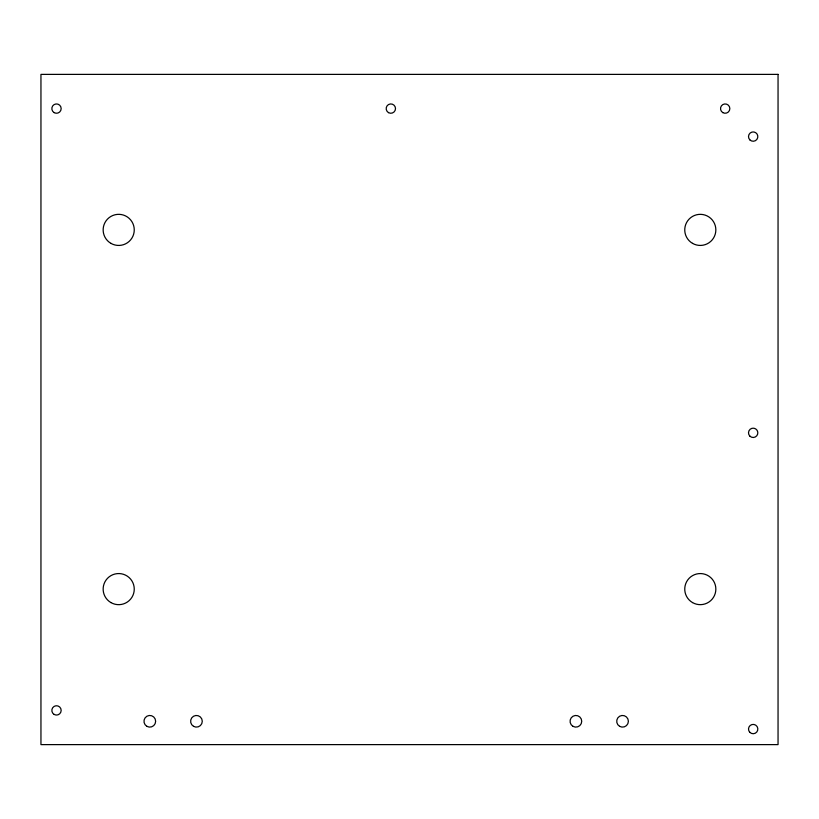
<?xml version="1.0" encoding="UTF-8"?>
<svg xmlns="http://www.w3.org/2000/svg" width="819" height="819" viewBox="0 0 819 819"><rect width="100%" height="100%" fill="white"/><g stroke="black" fill="none" stroke-linecap="round" stroke-linejoin="round"><path stroke-width="1.23" d="M778.05 74.386L40.95 74.386L40.95 744.614L778.05 744.614L778.05 74.386M722.849 112.633A4.668 4.668 0 0 0 729.842 108.599A4.668 4.668 0 0 0 722.849 104.556A4.668 4.668 0 0 0 722.849 112.633M388.503 112.633A4.668 4.668 0 0 0 395.505 108.599A4.668 4.668 0 0 0 388.503 104.556A4.668 4.668 0 0 0 388.503 112.633M54.167 112.633A4.668 4.668 0 0 0 61.169 108.599A4.668 4.668 0 0 0 54.167 104.556A4.668 4.668 0 0 0 54.167 112.633M54.167 714.444A4.668 4.668 0 0 0 61.169 710.401A4.668 4.668 0 0 0 54.167 706.367A4.668 4.668 0 0 0 54.167 714.444M692.526 602.579A15.551 15.551 0 0 0 715.847 589.107A15.551 15.551 0 0 0 692.526 575.644A15.551 15.551 0 0 0 692.526 602.579M749.866 732.36A4.668 4.668 0 0 0 757.677 730.272A4.668 4.668 0 0 0 751.965 724.559A4.668 4.668 0 0 0 749.866 732.36M749.866 436.128A4.668 4.668 0 0 0 757.677 434.029A4.668 4.668 0 0 0 751.965 428.317A4.668 4.668 0 0 0 749.866 436.128M692.526 243.356A15.551 15.551 0 0 0 715.847 229.893A15.551 15.551 0 0 0 692.526 216.421A15.551 15.551 0 0 0 692.526 243.356M749.866 139.885A4.668 4.668 0 0 0 757.677 137.797A4.668 4.668 0 0 0 751.965 132.084A4.668 4.668 0 0 0 749.866 139.885M110.923 602.579A15.551 15.551 0 0 0 134.255 589.107A15.551 15.551 0 0 0 110.923 575.644A15.551 15.551 0 0 0 110.923 602.579M110.923 243.356A15.551 15.551 0 0 0 134.255 229.893A15.551 15.551 0 0 0 110.923 216.421A15.551 15.551 0 0 0 110.923 243.356M619.625 726.34A5.835 5.835 0 0 0 628.378 721.293A5.835 5.835 0 0 0 619.625 716.236A5.835 5.835 0 0 0 619.625 726.34M572.972 726.34A5.835 5.835 0 0 0 581.725 721.293A5.835 5.835 0 0 0 572.972 716.236A5.835 5.835 0 0 0 572.972 726.34M193.54 726.34A5.835 5.835 0 0 0 202.283 721.293A5.835 5.835 0 0 0 193.54 716.236A5.835 5.835 0 0 0 193.54 726.34M146.888 726.34A5.835 5.835 0 0 0 155.641 721.293A5.835 5.835 0 0 0 146.888 716.236A5.835 5.835 0 0 0 146.888 726.34"/></g></svg>
